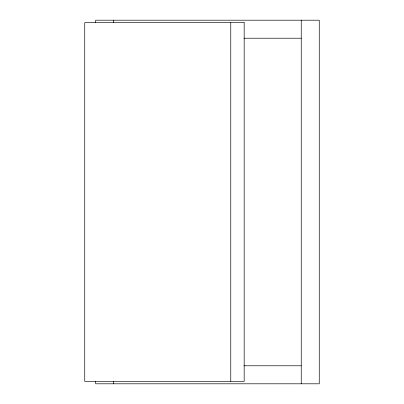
<?xml version="1.0" encoding="UTF-8"?>
<svg xmlns="http://www.w3.org/2000/svg" width="404" height="404" viewBox="0 0 404 404"><rect width="100%" height="100%" fill="white"/><g stroke="black" fill="none" stroke-linecap="round" stroke-linejoin="round"><path stroke-width="0.61" d="M243.976 38.218L301.243 38.218M243.976 365.782L301.243 365.782M301.243 20.2L301.243 383.8M230.765 22.654L230.765 381.346M113.711 20.2L113.711 22.725M113.711 381.275L113.711 383.8M95.692 22.725L95.692 20.2L319.261 20.2L319.261 383.8L95.692 383.8L95.692 381.275M244.173 22.654L84.739 22.654L84.739 381.346L244.173 381.346L244.173 22.654"/></g></svg>
